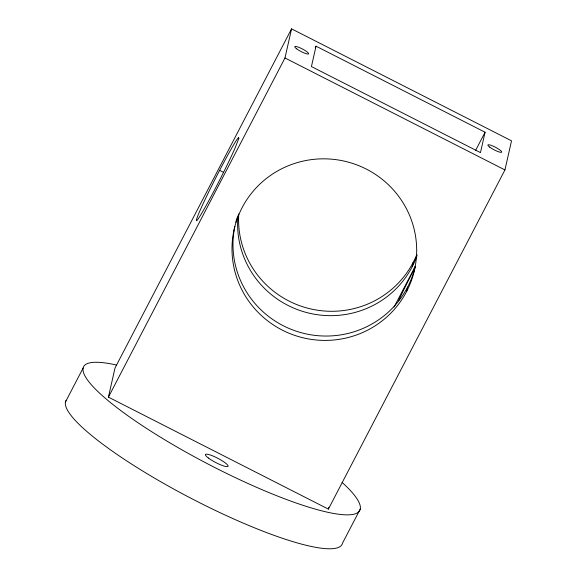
<?xml version="1.0" encoding="UTF-8"?>
<svg xmlns="http://www.w3.org/2000/svg" width="577" height="577" viewBox="0 0 577 577"><rect width="100%" height="100%" fill="white"/><g stroke="black" fill="none" stroke-linecap="round" stroke-linejoin="round"><path stroke-width="0.87" d="M108.418 397.135L115.003 368.018L291.565 28.85L511.525 140.824L504.94 169.941L328.378 509.109L108.418 397.135L284.98 57.967L291.565 28.85M316.037 46.182L311.429 66.557L480.468 152.609L485.077 132.234L316.037 46.182L315.208 47.776M328.378 509.109L328.767 507.399M406.605 291.5A92.421 90.704 12.7 0 0 319.514 158.92A92.421 90.704 12.7 0 0 246.884 298.439A92.421 90.704 12.7 0 0 406.605 291.5L407.593 287.137M412.202 266.754L413.182 262.384M414.452 267.901L414.12 269.358A46.694 2.243 -63 0 0 398.563 300.696M65.475 401.945L83.131 368.032M394.062 307.072L415.281 266.307M475.52 150.59L485.077 132.234M360.243 509.102L342.587 543.015A155.653 28.9 27.5 0 1 193.843 499.754A155.653 28.9 27.5 0 1 66.009 400.525M284.98 57.967L504.94 169.941M219.621 170.338L223.602 172.364M342.103 482.43A155.653 28.9 27.5 0 1 303.891 505.618A155.653 28.9 27.5 0 1 120.11 410.067A155.653 28.9 27.5 0 1 116.215 364.981M416.854 254.407A92.421 90.704 12.7 0 1 310.83 308.955A92.421 90.704 12.7 0 1 238.77 213.966M417.121 255.467A92.421 90.704 12.7 0 1 310.282 313.426A92.421 90.704 12.7 0 1 237.998 215.683M415.252 266.56A92.421 90.704 12.7 0 1 305.673 333.809A92.421 90.704 12.7 0 1 234.825 226.501M235.813 222.246A92.421 90.704 12.7 0 1 237.017 218.019M238.835 138.372L235.012 148.195A46.694 2.243 -63 0 1 202.513 211.925A46.694 2.243 -63 0 1 205.542 198.546A46.694 2.243 -63 0 1 236.981 139.461L238.626 137.499L238.835 138.372M489.678 147.085A7.782 1.442 27.5 0 0 501.413 152.335A7.782 1.442 27.5 0 0 493.335 146.233A7.782 1.442 27.5 0 0 489.678 147.085M296.564 48.778A7.782 1.442 27.5 0 0 308.298 54.022A7.782 1.442 27.5 0 0 300.22 47.92A7.782 1.442 27.5 0 0 296.564 48.778M208.347 458.001A12.752 2.366 27.5 0 0 227.576 466.598A12.752 2.366 27.5 0 0 214.334 456.602A12.752 2.366 27.5 0 0 208.347 458.001"/></g></svg>
